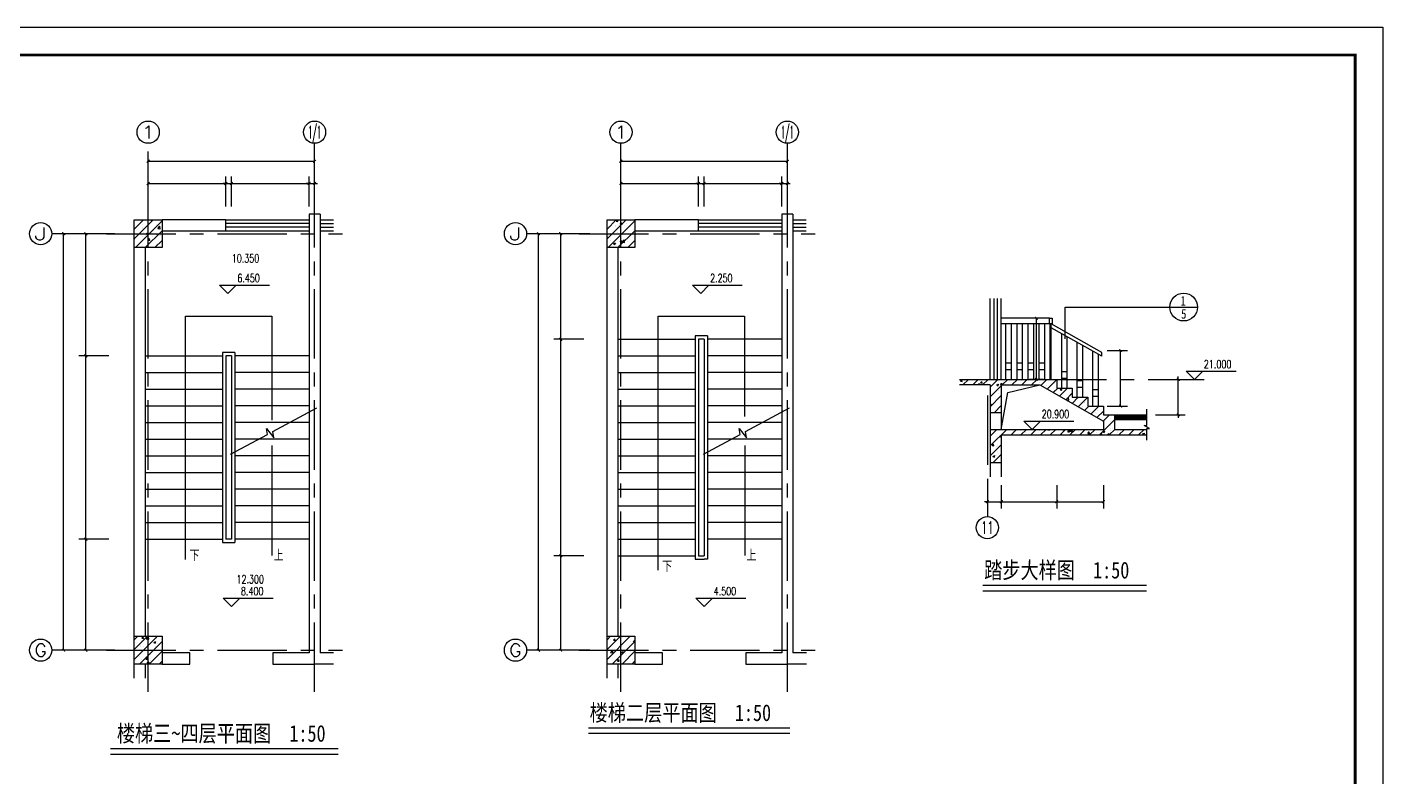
# Model space of a CAD drawing. Extents: x -4968480 to 5598971, y -5343220 to -29066.
# Drawn here: x 287225 to 311662, y -42569 to -29066 of the extents above; entities that cross this region are included whole.
import ezdxf
from ezdxf.enums import TextEntityAlignment as Align

# ---------------------------------------------------------------- set-up
doc = ezdxf.new("R2010")
doc.units = 0
doc.header["$LTSCALE"] = 1000
doc.header["$MEASUREMENT"] = 0
doc.linetypes.add('CENTER', pattern=[2, 1.25, -0.25, 0.25, -0.25])
doc.layers.get('0').update_dxf_attribs({"linetype": 'CONTINUOUS'})
for name, color, linetype in [('AXIS', 3, 'CONTINUOUS'), ('AXIS_TEXT', 7, 'CONTINUOUS'), ('DOTE', 1, 'CENTER'), ('PUB_DIM', 3, 'CONTINUOUS'), ('PUB_TEXT', 7, 'CONTINUOUS'), ('S_STAIR', 2, 'CONTINUOUS'), ('WALL', 2, 'CONTINUOUS'), ('WINDOW', 4, 'CONTINUOUS')]:
    doc.layers.add(name, color=color, linetype=linetype)
doc.styles.add('-宋体', font='', dxfattribs={"width": 0.8})
doc.styles.add('_TCH_AXIS', font='COMPLEX', dxfattribs={"bigfont": 'GBCBIG'})
doc.styles.add('_TCH_DIM', font='SIMPLEX', dxfattribs={"bigfont": 'GBCBIG'})
doc.styles.get('-宋体').set_extended_font_data('SimSun')

# ---------------------------------------------------------------- blocks, each defined once
blk = doc.blocks.new('_ArchTick')
at = {"color": 0, "linetype": 'ByBlock', "const_width": 0.4}
blk.add_lwpolyline([(-0.5, -0.5), (0.5, 0.5)], dxfattribs=at)

msp = doc.modelspace()

# ---------------------------------------------------------------- linework, layer by layer
at = {"color": 8}
for p, q in [((289157.2, -32702.2, -24317.3), (289322.4, -32537, -24317.3)), ((289157.2, -32879, -24317.3), (289499.2, -32537, -24317.3)), ((289176, -33037, -24317.3), (289657.2, -32555.8, -24317.3)), ((289191.7, -32545.9, -24317.3), (289191.7, -32545.9, -24317.3)), ((289297.1, -32613, -24317.3), (289297.1, -32613, -24317.3)), ((289297.7, -32686, -24317.3), (289297.7, -32686, -24317.3)), ((289309.6, -32674.2, -24317.3), (289309.6, -32674.2, -24317.3)), ((289352.7, -33037, -24317.3), (289657.2, -32732.5, -24317.3)), ((289458.6, -32557.1, -24317.3), (289458.6, -32557.1, -24317.3)), ((289562.1, -32642.2, -24317.3), (289562.1, -32642.2, -24317.3)), ((289564, -32624.3, -24317.3), (289564, -32624.3, -24317.3)), ((289579.5, -32690.7, -24317.3), (289618.4, -32650.1, -24317.3)), ((289579.5, -32690.7, -24317.3), (289623.9, -32697.6, -24317.3)), ((289607.4, -32719.5, -24317.3), (289607.4, -32719.5, -24317.3)), ((289613.5, -32644.4, -24317.3), (289613.5, -32644.4, -24317.3)), ((289623.9, -32697.8, -24317.3), (289618.4, -32650.3, -24317.3)), ((297678.1, -32702.5, -24317.3), (297843.6, -32537, -24317.3)), ((297678.1, -32879.3, -24317.3), (298020.4, -32537, -24317.3)), ((297697.2, -33037, -24317.3), (298178.1, -32556.1, -24317.3)), ((297703.9, -32658.5, -24317.3), (297703.9, -32658.5, -24317.3)), ((297742.1, -32648.8, -24317.3), (297742.1, -32648.8, -24317.3)), ((297826.6, -32641.9, -24317.3), (297826.6, -32641.9, -24317.3)), ((297839.2, -32647.8, -24317.3), (297839.2, -32647.8, -24317.3)), ((297843, -32562.3, -24317.3), (297864.2, -32537, -24317.3)), ((297843, -32562.3, -24317.3), (297872.9, -32564.9, -24317.3)), ((297872.9, -32565.2, -24317.3), (297867.7, -32537, -24317.3)), ((297874, -33037, -24317.3), (298178.1, -32732.9, -24317.3)), ((297916.4, -32603, -24317.3), (297951.4, -32589.6, -24317.3)), ((297916.4, -32603, -24317.3), (297941.3, -32619.8, -24317.3)), ((297941.3, -32620, -24317.3), (297951.4, -32589.8, -24317.3)), ((297951.8, -32625.4, -24317.3), (297951.8, -32625.4, -24317.3)), ((297963.6, -32621, -24317.3), (297963.6, -32621, -24317.3)), ((298033.6, -32598.7, -24317.3), (298033.6, -32598.7, -24317.3)), ((298106.1, -32659, -24317.3), (298106.1, -32659, -24317.3)), ((298141.2, -32600.5, -24317.3), (298141.2, -32600.5, -24317.3)), ((298153.5, -32708.5, -24317.3), (298153.5, -32708.5, -24317.3)), ((289166.2, -32883.2, -24317.3), (289166.2, -32883.2, -24317.3)), ((289303.5, -32840.7, -24317.3), (289303.5, -32840.7, -24317.3)), ((289315.8, -32769.6, -24317.3), (289315.8, -32769.6, -24317.3)), ((289359.1, -32811.3, -24317.3), (289359.1, -32811.3, -24317.3)), ((289367.4, -32786.3, -24317.3), (289402.4, -32772.9, -24317.3)), ((289367.4, -32786.3, -24317.3), (289392.3, -32803.1, -24317.3)), ((289392.3, -32803.3, -24317.3), (289402.4, -32773.1, -24317.3)), ((289409.7, -32903.1, -24317.3), (289433.8, -32874.4, -24317.3)), ((289409.7, -32903.1, -24317.3), (289439.6, -32905.7, -24317.3)), ((289439.6, -32905.9, -24317.3), (289433.8, -32874.6, -24317.3)), ((289435.6, -32879.3, -24317.3), (289435.6, -32879.3, -24317.3)), ((289482, -32841.6, -24317.3), (289482, -32841.6, -24317.3)), ((289529.5, -33037, -24317.3), (289657.2, -32909.3, -24317.3)), ((289550, -32975.1, -24317.3), (289550, -32975.1, -24317.3)), ((289556, -32808.7, -24317.3), (289556, -32808.7, -24317.3)), ((289607.1, -32825.1, -24317.3), (289607.1, -32825.1, -24317.3)), ((289626, -32822.6, -24317.3), (289626, -32822.6, -24317.3)), ((297695.1, -32839.1, -24317.3), (297695.1, -32839.1, -24317.3)), ((297697.8, -32824.9, -24317.3), (297697.8, -32824.9, -24317.3)), ((297741.8, -32903.3, -24317.3), (297741.8, -32903.3, -24317.3)), ((297761.2, -32983.6, -24317.3), (297761.2, -32983.6, -24317.3)), ((297794.8, -32965.6, -24317.3), (297829.8, -32952.2, -24317.3)), ((297794.8, -32965.6, -24317.3), (297819.6, -32982.4, -24317.3)), ((297819.6, -32982.6, -24317.3), (297829.7, -32952.4, -24317.3)), ((297820.3, -32822.6, -24317.3), (297820.3, -32822.6, -24317.3)), ((297847.2, -32970.4, -24317.3), (297847.2, -32970.4, -24317.3)), ((297861.9, -32758.6, -24317.3), (297861.9, -32758.6, -24317.3)), ((297912.4, -32938.4, -24317.3), (297936.5, -32909.7, -24317.3)), ((297912.4, -32938.4, -24317.3), (297942.3, -32941, -24317.3)), ((297942.3, -32941.3, -24317.3), (297936.5, -32909.9, -24317.3)), ((297946.2, -32935.8, -24317.3), (297985.1, -32895.3, -24317.3)), ((297946.2, -32935.8, -24317.3), (297990.6, -32942.7, -24317.3)), ((297951.4, -32953.9, -24317.3), (297951.4, -32953.9, -24317.3)), ((297957.5, -32787.4, -24317.3), (297957.5, -32787.4, -24317.3)), ((297990.6, -32942.9, -24317.3), (297985.1, -32895.4, -24317.3)), ((298008.7, -32914.5, -24317.3), (298008.7, -32914.5, -24317.3)), ((298009.6, -32797.7, -24317.3), (298009.6, -32797.7, -24317.3)), ((298050.7, -33037, -24317.3), (298178.1, -32909.6, -24317.3)), ((298052.8, -32933.5, -24317.3), (298052.8, -32933.5, -24317.3)), ((298114.1, -32981.7, -24317.3), (298114.1, -32981.7, -24317.3)), ((289297.4, -33007.1, -24317.3), (289297.4, -33007.1, -24317.3)), ((289475.6, -33022.3, -24317.3), (289475.6, -33022.3, -24317.3)), ((297688.7, -33019.8, -24317.3), (297688.7, -33019.8, -24317.3)), ((297691.7, -32991.4, -24317.3), (297691.7, -32991.4, -24317.3)), ((297878.1, -32994.9, -24317.3), (297878.1, -32994.9, -24317.3)), ((304050.9, -35443.8), (304075, -35415.1)), ((304080.8, -35446.7), (304075, -35415.3)), ((304092.3, -35509.9), (304192.3, -35409.9)), ((304128.6, -35431.8), (304128.6, -35431.8)), ((304138.2, -35412.2), (304138.2, -35412.2)), ((304269.1, -35509.9), (304369.1, -35409.9)), ((304405.1, -35423.5), (304405.1, -35423.5)), ((304445.8, -35509.9), (304545.8, -35409.9)), ((304584, -35548.5), (304722.6, -35409.9)), ((304799.4, -35509.9), (304899.4, -35409.9)), ((304976.2, -35509.9), (305076.2, -35409.9)), ((305153, -35509.9), (305253, -35409.9)), ((305329.7, -35509.9), (305429.7, -35409.9)), ((305495.9, -35520.5), (305606.5, -35409.9)), ((305608.4, -35584.7), (305783.3, -35409.9)), ((304050.9, -35443.8), (304080.8, -35446.4)), ((304371.6, -35509.9), (304393.5, -35487)), ((304396.2, -35509.9), (304393.5, -35487.2)), ((304409.6, -35475.2), (304433.7, -35446.5)), ((304409.6, -35475.2), (304439.5, -35477.8)), ((304439.4, -35478.1), (304433.6, -35446.7)), ((304487.4, -35477.9), (304487.4, -35477.9)), ((304540, -35491.5), (304540, -35491.5)), ((304584, -35725.3), (304784, -35525.3)), ((304672, -35434.8), (304672, -35434.8)), ((304700.7, -35507.5), (304735.7, -35494)), ((304700.7, -35507.5), (304725.6, -35524.2)), ((304712.4, -35490.8), (304712.4, -35490.8)), ((304725.6, -35524.5), (304735.7, -35494.3)), ((304731, -35666.5), (304731, -35666.5)), ((304733.9, -35612.3), (304733.9, -35612.3)), ((304740, -35445.8), (304740, -35445.8)), ((304768.2, -35506.6), (304792.3, -35477.8)), ((304768.2, -35506.6), (304798.1, -35509.2)), ((304798.1, -35509.4), (304792.3, -35478.1)), ((304831.6, -35441.5), (304831.6, -35441.5)), ((304938.9, -35446.1), (304938.9, -35446.1)), ((305028.2, -35449.2), (305028.2, -35449.2)), ((305150.4, -35509.9), (305150.9, -35509.2)), ((305151, -35509.9), (305150.9, -35509.5)), ((305153.4, -35432.7), (305153.4, -35432.7)), ((305205.8, -35457.4), (305205.8, -35457.4)), ((305472.7, -35468.6), (305472.7, -35468.6)), ((305502.8, -35507.6), (305502.8, -35507.6)), ((305605.8, -35516.3), (305605.8, -35516.3)), ((305652.2, -35547), (305652.2, -35547)), ((305720.9, -35649), (305800.1, -35569.9)), ((305739.6, -35479.9), (305739.6, -35479.9)), ((305756.4, -35636.5), (305756.4, -35636.5)), ((305762.5, -35470.1), (305762.5, -35470.1)), ((305833.4, -35713.3), (305976.8, -35569.9)), ((305844.1, -35600.7), (305868.2, -35572)), ((305844.1, -35600.7), (305874, -35603.3)), ((305873.9, -35603.6), (305868.2, -35572.2)), ((305945.9, -35777.6), (306064, -35659.5)), ((306013.2, -35601.3), (306013.2, -35601.3)), ((304584, -35902.1), (304784, -35702.1)), ((304584, -35868.2), (304614.1, -35856.6)), ((304584, -35873.3), (304603.9, -35886.8)), ((304603.9, -35887.1), (304614, -35856.8)), ((304653, -36009.9), (304784, -35878.9)), ((304680.1, -35757.5), (304680.1, -35757.5)), ((304727.8, -35778.7), (304727.8, -35778.7)), ((304765.2, -35843.6), (304765.2, -35843.6)), ((305909.2, -35746.7), (305909.2, -35746.7)), ((305955.5, -35775.8), (305994.4, -35735.3)), ((305955.5, -35775.8), (305999.9, -35782.7)), ((305999.9, -35782.9), (305994.4, -35735.4)), ((306007.1, -35767.8), (306007.1, -35767.8)), ((306014.6, -35813.8), (306014.6, -35813.8)), ((306025.8, -35677.7), (306025.8, -35677.7)), ((306058.4, -35841.9), (306170.4, -35729.9)), ((306170.9, -35906.1), (306344, -35733.1)), ((306176.1, -35758), (306176.1, -35758)), ((306208.8, -35833.5), (306208.8, -35833.5)), ((306253.6, -35902.2), (306253.6, -35902.2)), ((306259.6, -35735.8), (306259.6, -35735.8)), ((306281.5, -35825.1), (306281.5, -35825.1)), ((306283.4, -35970.4), (306363.9, -35889.9)), ((306288.1, -35824.4), (306288.1, -35824.4)), ((306395.9, -36034.7), (306540.7, -35889.9)), ((304710.4, -35964.8), (304710.4, -35964.8)), ((304721.7, -35945.2), (304721.7, -35945.2)), ((304742.1, -35955.7), (304742.1, -35955.7)), ((306393, -35989.1), (306393, -35989.1)), ((306479.1, -35999.3), (306479.1, -35999.3)), ((306507.2, -36031.2), (306507.2, -36031.2)), ((306508.4, -36099), (306624, -35983.4)), ((306518.2, -35972.6), (306518.2, -35972.6)), ((306551, -36409.9), (306824, -36137)), ((306610.4, -36034.7), (306610.4, -36034.7)), ((306620.9, -36163.3), (306734.3, -36049.9)), ((306757.8, -36162.4), (306757.8, -36162.4)), ((304584, -36432.4), (304706.5, -36309.9)), ((304584, -36609.2), (304883.3, -36309.9)), ((304685.1, -36393.8), (304685.1, -36393.8)), ((304960.1, -36409.9), (305060.1, -36309.9)), ((304963.2, -36407), (304963.2, -36407)), ((305000.9, -36352.3), (305000.9, -36352.3)), ((305126, -36335.8), (305126, -36335.8)), ((305136.8, -36409.9), (305236.8, -36309.9)), ((305219.9, -36371.8), (305219.9, -36371.8)), ((305313.6, -36409.9), (305413.6, -36309.9)), ((305315.4, -36310.9), (305315.4, -36310.9)), ((305472.4, -36339.8), (305472.4, -36339.8)), ((305490.4, -36409.9), (305590.4, -36309.9)), ((305550.9, -36312.2), (305550.9, -36312.2)), ((305624.2, -36321.5), (305634, -36309.9)), ((305624.2, -36321.5), (305654.1, -36324.1)), ((305654.1, -36324.4), (305651.4, -36309.9)), ((305667.2, -36409.9), (305767.2, -36309.9)), ((305817.8, -36323.5), (305817.8, -36323.5)), ((305843.9, -36409.9), (305943.9, -36309.9)), ((305875.3, -36397.8), (305875.3, -36397.8)), ((305894.5, -36312.7), (305901.9, -36309.9)), ((305894.5, -36312.7), (305919.4, -36329.5)), ((305919.4, -36329.7), (305926, -36309.9)), ((305982.8, -36352.9), (306006.9, -36324.2)), ((305982.8, -36352.9), (306012.7, -36355.5)), ((306012.7, -36355.7), (306006.9, -36324.4)), ((306020.7, -36409.9), (306120.7, -36309.9)), ((306021.8, -36345.7), (306056.1, -36309.9)), ((306021.8, -36345.7), (306066.2, -36352.6)), ((306066.2, -36352.8), (306061.2, -36309.9)), ((306084.7, -36334.8), (306084.7, -36334.8)), ((306129.9, -36383.5), (306129.9, -36383.5)), ((306166.8, -36347.7), (306166.8, -36347.7)), ((306197.5, -36409.9), (306297.5, -36309.9)), ((306235.3, -36401.6), (306235.3, -36401.6)), ((306255.1, -36367), (306255.1, -36367)), ((306341.5, -36384.3), (306365.6, -36355.5)), ((306341.5, -36384.3), (306371.4, -36386.9)), ((306351.6, -36346.1), (306351.6, -36346.1)), ((306371.3, -36387.1), (306365.5, -36355.8)), ((306374.3, -36409.9), (306474.3, -36309.9)), ((306444.5, -36342.1), (306444.5, -36342.1)), ((306495, -36364.1), (306495, -36364.1)), ((306573.2, -36409.9), (306594.3, -36387.8)), ((306578.2, -36407.4), (306578.2, -36407.4)), ((306596.8, -36409.9), (306594.3, -36388)), ((306613.1, -36352.7), (306648.1, -36339.3)), ((306613.1, -36352.7), (306638, -36369.5)), ((306618.5, -36357.3), (306618.5, -36357.3)), ((306637.9, -36369.8), (306648.1, -36339.5)), ((306704.9, -36409.9), (306724.2, -36386.9)), ((306728.4, -36409.9), (306724.2, -36387.2)), ((306727.8, -36409.9), (306827.8, -36309.9)), ((306750, -36247.6), (306750, -36247.6)), ((306751.7, -36328.9), (306751.7, -36328.9)), ((306760.3, -36300.5), (306760.3, -36300.5)), ((306780, -36301.4), (306780, -36301.4)), ((306869.8, -36357.4), (306869.8, -36357.4)), ((306885.4, -36368.6), (306885.4, -36368.6)), ((306904.6, -36409.9), (307004.6, -36309.9)), ((307046.9, -36312.7), (307046.9, -36312.7)), ((307081.4, -36409.9), (307181.4, -36309.9)), ((307152.3, -36379.9), (307152.3, -36379.9)), ((307258.2, -36409.9), (307358.2, -36309.9)), ((307313.8, -36324), (307313.8, -36324)), ((307331.7, -36392.8), (307366.7, -36379.3)), ((307331.7, -36392.8), (307356.5, -36409.6)), ((307356.5, -36409.8), (307366.6, -36379.6)), ((307384.2, -36398.3), (307384.2, -36398.3)), ((304584, -36786), (304784, -36586)), ((304617.7, -36603.5), (304641.8, -36574.8)), ((304617.7, -36603.5), (304647.6, -36606.1)), ((304647.6, -36606.3), (304641.8, -36575)), ((304697.4, -36611), (304697.4, -36611)), ((304703.5, -36444.5), (304703.5, -36444.5)), ((304708.9, -36598), (304708.9, -36598)), ((304755.9, -36433.9), (304784, -36423.1)), ((304755.9, -36433.9), (304780.7, -36450.7)), ((304780.7, -36450.9), (304784, -36441.2)), ((304634.2, -36796.5), (304669.2, -36783.1)), ((304634.2, -36796.5), (304659.1, -36813.3)), ((304636.8, -36909.9), (304784, -36762.7)), ((304659, -36813.5), (304669.2, -36783.3)), ((304691.3, -36777.4), (304691.3, -36777.4)), ((304714.8, -36732.2), (304714.8, -36732.2)), ((304737.8, -36746.7), (304737.8, -36746.7)), ((289157.2, -40100.1, -24317.3), (289220.3, -40037, -24317.3)), ((289157.2, -40276.8, -24317.3), (289397, -40037, -24317.3)), ((289157.2, -40453.6, -24317.3), (289573.8, -40037, -24317.3)), ((289293.4, -40073.4, -24317.3), (289317.5, -40044.7, -24317.3)), ((289293.4, -40073.4, -24317.3), (289323.2, -40076, -24317.3)), ((289323.2, -40076.3, -24317.3), (289317.4, -40044.9, -24317.3)), ((289374, -40082.8, -24317.3), (289412.9, -40042.2, -24317.3)), ((289418.4, -40089.9, -24317.3), (289412.9, -40042.4, -24317.3)), ((297678.1, -40100.4, -24317.3), (297741.5, -40037, -24317.3)), ((297678.1, -40277.2, -24317.3), (297918.2, -40037, -24317.3)), ((297678.1, -40453.9, -24317.3), (298095, -40037, -24317.3)), ((297752.5, -40045.7, -24317.3), (297752.5, -40045.7, -24317.3)), ((297952.8, -40059.4, -24317.3), (297952.8, -40059.4, -24317.3)), ((298019.4, -40056.9, -24317.3), (298019.4, -40056.9, -24317.3)), ((298036.6, -40048.1, -24317.3), (298036.6, -40048.1, -24317.3)), ((289250.6, -40537, -24317.3), (289657.2, -40130.4, -24317.3)), ((289263.1, -40216, -24317.3), (289263.1, -40216, -24317.3)), ((289272.4, -40209.2, -24317.3), (289272.4, -40209.2, -24317.3)), ((289288.5, -40282.3, -24317.3), (289288.5, -40282.3, -24317.3)), ((289294.6, -40115.9, -24317.3), (289294.6, -40115.9, -24317.3)), ((289318.7, -40219, -24317.3), (289318.7, -40219, -24317.3)), ((289374, -40082.8, -24317.3), (289418.5, -40089.7, -24317.3)), ((289388.2, -40199.5, -24317.3), (289388.2, -40199.5, -24317.3)), ((289427.4, -40537, -24317.3), (289657.2, -40307.2, -24317.3)), ((289510.1, -40146.7, -24317.3), (289545.1, -40133.2, -24317.3)), ((289510.1, -40146.7, -24317.3), (289535, -40163.4, -24317.3)), ((289534.9, -40163.7, -24317.3), (289545.1, -40133.5, -24317.3)), ((289539.3, -40220.5, -24317.3), (289539.3, -40220.5, -24317.3)), ((289548.2, -40244.8, -24317.3), (289548.2, -40244.8, -24317.3)), ((289554.3, -40078.4, -24317.3), (289554.3, -40078.4, -24317.3)), ((289577.6, -40174.6, -24317.3), (289577.6, -40174.6, -24317.3)), ((289610.3, -40168.9, -24317.3), (289610.3, -40168.9, -24317.3)), ((289652, -40104.8, -24317.3), (289657.2, -40098.5, -24317.3)), ((289652, -40104.8, -24317.3), (289657.2, -40105.3, -24317.3)), ((297690, -40261.1, -24317.3), (297690, -40261.1, -24317.3)), ((297696.1, -40094.6, -24317.3), (297696.1, -40094.6, -24317.3)), ((297740.7, -40328, -24317.3), (297779.6, -40287.4, -24317.3)), ((297745, -40098.2, -24317.3), (297745, -40098.2, -24317.3)), ((297771.8, -40537, -24317.3), (298178.1, -40130.7, -24317.3)), ((297785.1, -40335.1, -24317.3), (297779.6, -40287.6, -24317.3)), ((297790.7, -40172.1, -24317.3), (297790.7, -40172.1, -24317.3)), ((297796, -40108.7, -24317.3), (297820.1, -40080, -24317.3)), ((297796, -40108.7, -24317.3), (297825.9, -40111.4, -24317.3)), ((297825.9, -40111.6, -24317.3), (297820.1, -40080.2, -24317.3)), ((297922, -40312.4, -24317.3), (297922, -40312.4, -24317.3)), ((297937.4, -40326, -24317.3), (297972.4, -40312.5, -24317.3)), ((297946.7, -40225.9, -24317.3), (297946.7, -40225.9, -24317.3)), ((297948.6, -40537, -24317.3), (298178.1, -40307.5, -24317.3)), ((297962.2, -40343, -24317.3), (297972.4, -40312.8, -24317.3)), ((298100.1, -40311.2, -24317.3), (298100.1, -40311.2, -24317.3)), ((298106.5, -40130.5, -24317.3), (298106.5, -40130.5, -24317.3)), ((298154.6, -40140.1, -24317.3), (298178.1, -40112.1, -24317.3)), ((298154.6, -40140.1, -24317.3), (298178.1, -40142.2, -24317.3)), ((289175.1, -40464.7, -24317.3), (289175.1, -40464.7, -24317.3)), ((289256.7, -40396.7, -24317.3), (289256.7, -40396.7, -24317.3)), ((289280.5, -40531.9, -24317.3), (289280.5, -40531.9, -24317.3)), ((289282.4, -40448.8, -24317.3), (289282.4, -40448.8, -24317.3)), ((289298.1, -40517.3, -24317.3), (289298.1, -40517.3, -24317.3)), ((289362.7, -40449.5, -24317.3), (289386.8, -40420.8, -24317.3)), ((289362.7, -40449.5, -24317.3), (289392.6, -40452.1, -24317.3)), ((289392.6, -40452.4, -24317.3), (289386.8, -40421, -24317.3)), ((289388.4, -40509.2, -24317.3), (289423.4, -40495.8, -24317.3)), ((289388.4, -40509.2, -24317.3), (289413.3, -40526, -24317.3)), ((289413.3, -40526.2, -24317.3), (289423.4, -40496, -24317.3)), ((289442, -40476, -24317.3), (289442, -40476, -24317.3)), ((289446.1, -40371.8, -24317.3), (289446.1, -40371.8, -24317.3)), ((289542.1, -40411.3, -24317.3), (289542.1, -40411.3, -24317.3)), ((289589.7, -40467.3, -24317.3), (289589.7, -40467.3, -24317.3)), ((289604.1, -40537, -24317.3), (289657.2, -40483.9, -24317.3)), ((289630.3, -40527.4, -24317.3), (289630.3, -40527.4, -24317.3)), ((297683.9, -40427.5, -24317.3), (297683.9, -40427.5, -24317.3)), ((297724.4, -40396.5, -24317.3), (297724.4, -40396.5, -24317.3)), ((297740.7, -40328, -24317.3), (297785.2, -40334.9, -24317.3)), ((297760.5, -40368.3, -24317.3), (297760.5, -40368.3, -24317.3)), ((297843.4, -40524.9, -24317.3), (297843.4, -40524.9, -24317.3)), ((297844.2, -40506.3, -24317.3), (297844.2, -40506.3, -24317.3)), ((297865.4, -40484.8, -24317.3), (297889.5, -40456.1, -24317.3)), ((297865.4, -40484.8, -24317.3), (297895.3, -40487.5, -24317.3)), ((297895.2, -40487.7, -24317.3), (297889.5, -40456.3, -24317.3)), ((297937.4, -40326, -24317.3), (297962.3, -40342.7, -24317.3)), ((297940.6, -40392.3, -24317.3), (297940.6, -40392.3, -24317.3)), ((297968.6, -40508.4, -24317.3), (297968.6, -40508.4, -24317.3)), ((297975, -40327.7, -24317.3), (297975, -40327.7, -24317.3)), ((298016, -40346.5, -24317.3), (298016, -40346.5, -24317.3)), ((298027.4, -40379.6, -24317.3), (298027.4, -40379.6, -24317.3)), ((298125.4, -40537, -24317.3), (298178.1, -40484.3, -24317.3)), ((298135.8, -40456.3, -24317.3), (298135.8, -40456.3, -24317.3)), ((298158, -40483.5, -24317.3), (298158, -40483.5, -24317.3))]:
    msp.add_line(p, q, dxfattribs=at)
for p, q in [((290807.2, -32537, -24317.3), (292307.2, -32537, -24317.3)), ((292307.2, -32603.7, -24317.3), (290807.2, -32603.7, -24317.3)), ((292307.2, -32670.4, -24317.3), (290807.2, -32670.4, -24317.3)), ((290807.2, -32737, -24317.3), (292307.2, -32737, -24317.3)), ((299328.1, -32537, -24317.3), (300828.1, -32537, -24317.3)), ((300828.1, -32603.7, -24317.3), (299328.1, -32603.7, -24317.3)), ((300828.1, -32670.4, -24317.3), (299328.1, -32670.4, -24317.3)), ((299328.1, -32737, -24317.3), (300828.1, -32737, -24317.3)), ((305934.4, -34680.2), (305934.4, -34108.6)), ((305934.4, -34108.6), (308320.2, -34108.6)), ((297878.1, -34687, -24317.3), (299268.1, -34687, -24317.3)), ((299268.1, -34627, -24317.3), (299268.1, -38647, -24317.3)), ((299488.1, -34627, -24317.3), (299268.1, -34627, -24317.3)), ((299328.1, -34687, -24317.3), (299328.1, -38587, -24317.3)), ((299428.1, -34687, -24317.3), (299328.1, -34687, -24317.3)), ((299428.1, -34687, -24317.3), (299428.1, -38587, -24317.3)), ((299488.1, -34627, -24317.3), (299488.1, -38647, -24317.3)), ((300828.1, -34687, -24317.3), (299488.1, -34687, -24317.3)), ((290747.2, -34927, -24317.3), (290747.2, -38347, -24317.3)), ((290967.2, -34927, -24317.3), (290747.2, -34927, -24317.3)), ((290967.2, -34927, -24317.3), (290967.2, -38347, -24317.3)), ((289357.2, -34987, -24317.3), (290747.2, -34987, -24317.3)), ((290807.2, -34987, -24317.3), (290807.2, -38287, -24317.3)), ((290907.2, -34987, -24317.3), (290807.2, -34987, -24317.3)), ((290907.2, -34987, -24317.3), (290907.2, -38287, -24317.3)), ((292307.2, -34987, -24317.3), (290967.2, -34987, -24317.3)), ((297878.1, -34987, -24317.3), (299268.1, -34987, -24317.3)), ((300828.1, -34987, -24317.3), (299488.1, -34987, -24317.3)), ((289357.2, -35287, -24317.3), (290747.2, -35287, -24317.3)), ((292307.2, -35287, -24317.3), (290967.2, -35287, -24317.3)), ((297878.1, -35287, -24317.3), (299268.1, -35287, -24317.3)), ((300828.1, -35287, -24317.3), (299488.1, -35287, -24317.3)), ((289357.2, -35587, -24317.3), (290747.2, -35587, -24317.3)), ((292307.2, -35587, -24317.3), (290967.2, -35587, -24317.3)), ((297878.1, -35587, -24317.3), (299268.1, -35587, -24317.3)), ((300828.1, -35587, -24317.3), (299488.1, -35587, -24317.3)), ((304784, -36309.9), (304899.6, -35646.5)), ((304899.6, -35646.5), (305477.4, -35509.9)), ((289357.2, -35887, -24317.3), (290747.2, -35887, -24317.3)), ((292307.2, -35887, -24317.3), (290967.2, -35887, -24317.3)), ((297878.1, -35887, -24317.3), (299268.1, -35887, -24317.3)), ((300828.1, -35887, -24317.3), (299488.1, -35887, -24317.3)), ((306824, -36049.9), (307407.5, -36049.9)), ((306824, -36069.9), (307407.5, -36069.9)), ((306824, -36089.9), (307407.5, -36089.9)), ((306824, -36114.9), (307407.5, -36114.9)), ((306824, -36134.9), (307407.5, -36134.9)), ((307407.5, -36243.6), (307407.5, -35947.3)), ((289357.2, -36187, -24317.3), (290747.2, -36187, -24317.3)), ((292307.2, -36187, -24317.3), (290967.2, -36187, -24317.3)), ((297878.1, -36187, -24317.3), (299268.1, -36187, -24317.3)), ((300828.1, -36187, -24317.3), (299488.1, -36187, -24317.3)), ((307457.5, -36294.5), (307357.5, -36243.6)), ((307357.5, -36243.6), (307407.5, -36243.6)), ((307407.5, -36503.7), (307407.5, -36294.5)), ((307407.5, -36294.5), (307457.5, -36294.5)), ((289357.2, -36487, -24317.3), (290747.2, -36487, -24317.3)), ((292307.2, -36487, -24317.3), (290967.2, -36487, -24317.3)), ((297878.1, -36487, -24317.3), (299268.1, -36487, -24317.3)), ((300828.1, -36487, -24317.3), (299488.1, -36487, -24317.3)), ((289357.2, -36787, -24317.3), (290747.2, -36787, -24317.3)), ((292307.2, -36787, -24317.3), (290967.2, -36787, -24317.3)), ((297878.1, -36787, -24317.3), (299268.1, -36787, -24317.3)), ((300828.1, -36787, -24317.3), (299488.1, -36787, -24317.3)), ((289357.2, -37087, -24317.3), (290747.2, -37087, -24317.3)), ((292307.2, -37087, -24317.3), (290967.2, -37087, -24317.3)), ((297878.1, -37087, -24317.3), (299268.1, -37087, -24317.3)), ((300828.1, -37087, -24317.3), (299488.1, -37087, -24317.3)), ((289357.2, -37387, -24317.3), (290747.2, -37387, -24317.3)), ((292307.2, -37387, -24317.3), (290967.2, -37387, -24317.3)), ((297878.1, -37387, -24317.3), (299268.1, -37387, -24317.3)), ((300828.1, -37387, -24317.3), (299488.1, -37387, -24317.3)), ((289357.2, -37687, -24317.3), (290747.2, -37687, -24317.3)), ((292307.2, -37687, -24317.3), (290967.2, -37687, -24317.3)), ((297878.1, -37687, -24317.3), (299268.1, -37687, -24317.3)), ((300828.1, -37687, -24317.3), (299488.1, -37687, -24317.3)), ((289357.2, -37987, -24317.3), (290747.2, -37987, -24317.3)), ((292307.2, -37987, -24317.3), (290967.2, -37987, -24317.3)), ((297878.1, -37987, -24317.3), (299268.1, -37987, -24317.3)), ((300828.1, -37987, -24317.3), (299488.1, -37987, -24317.3)), ((289357.2, -38287, -24317.3), (290747.2, -38287, -24317.3)), ((290747.2, -38347, -24317.3), (290967.2, -38347, -24317.3)), ((290907.2, -38287, -24317.3), (290807.2, -38287, -24317.3)), ((292307.2, -38287, -24317.3), (290967.2, -38287, -24317.3)), ((297878.1, -38287, -24317.3), (299268.1, -38287, -24317.3)), ((300828.1, -38287, -24317.3), (299488.1, -38287, -24317.3)), ((297878.1, -38587, -24317.3), (299268.1, -38587, -24317.3)), ((299328.1, -38587, -24317.3), (299428.1, -38587, -24317.3)), ((299268.1, -38647, -24317.3), (299428.1, -38647, -24317.3)), ((299488.1, -38647, -24317.3), (299428.1, -38647, -24317.3)), ((304453.1, -39118.6), (307402.2, -39118.6)), ((304453.1, -39218.6), (307402.2, -39218.6)), ((297342.2, -41684.7), (300970.2, -41684.7)), ((297342.2, -41784.7), (300970.2, -41784.7)), ((288728, -42057.3), (292832.6, -42057.3)), ((288728, -42157.3), (292832.6, -42157.3))]:
    msp.add_line(p, q)
at = {"color": 3}
for p, q in [((305650.3, -34309.9), (304784, -34309.9)), ((305650.3, -34409.9), (304784, -34409.9)), ((304868, -35409.9), (304868, -34409.9)), ((304968, -35409.9), (304968, -34409.9)), ((305067.8, -35409.9), (305067.8, -34409.9)), ((305167.8, -35409.9), (305167.8, -34409.9)), ((305267.6, -35409.9), (305267.6, -34409.9)), ((305367.6, -35409.9), (305367.6, -34409.9)), ((305467.5, -35409.9), (305467.5, -34409.9)), ((305567.5, -35409.9), (305567.5, -34409.9)), ((305650.3, -34309.9), (305700.3, -34309.9)), ((305650.3, -34409.9), (305650.3, -34309.9)), ((305700.3, -34409.9), (305650.3, -34409.9)), ((305667.3, -35409.9), (305667.3, -34409.9)), ((305683.3, -35409.9), (305683.3, -34409.9)), ((306594.1, -34923.7), (305683.3, -34409.9)), ((305700.3, -34309.9), (305700.3, -34409.9)), ((306594.1, -34992.6), (305683.3, -34478.8)), ((305874.1, -35569.9), (305874.1, -34586.4)), ((305974.1, -35569.9), (305974.1, -34642.8)), ((306154.1, -35729.9), (306154.1, -34744.4)), ((306254.1, -35729.9), (306254.1, -34800.8)), ((306434.1, -35889.9), (306434.1, -34902.3)), ((306594.1, -34992.6), (306594.1, -34923.7)), ((304868, -35109.9), (304968, -35109.9)), ((305067.8, -35109.9), (305167.8, -35109.9)), ((305267.6, -35109.9), (305367.6, -35109.9)), ((305467.5, -35109.9), (305567.5, -35109.9)), ((306534.1, -35889.9), (306534.1, -34958.8)), ((304868, -35229.9), (304968, -35229.9)), ((305067.8, -35229.9), (305167.8, -35229.9)), ((305267.6, -35229.9), (305367.6, -35229.9)), ((305467.5, -35229.9), (305567.5, -35229.9)), ((305874.1, -35269.9), (305974.1, -35269.9)), ((305874.1, -35389.9), (305974.1, -35389.9)), ((306154.1, -35429.9), (306254.1, -35429.9)), ((306154.1, -35549.9), (306254.1, -35549.9)), ((306434.1, -35589.9), (306534.1, -35589.9)), ((306434.1, -35709.9), (306534.1, -35709.9))]:
    msp.add_line(p, q, dxfattribs=at)
at = {"elevation": -24317.3}
msp.add_lwpolyline([(269611.7, -58766.1), (269611.7, -29066.1), (311661.7, -29066.1), (311661.7, -58766.1)], close=True, dxfattribs=at)
at = {"const_width": 50, "elevation": -24317.3}
msp.add_lwpolyline([(270861.7, -58266.1), (311161.7, -58266.1), (311161.7, -29566.1), (270861.7, -29566.1)], close=True, dxfattribs=at)
msp.add_circle((308070.2, -34108.6), 250)
at = {"layer": 'AXIS'}
for p, q in [((292406.5, -32119.3, -24317.3), (292406.5, -31158.1, -24317.3)), ((297928.1, -32119.3, -24317.3), (297928.1, -31158.1, -24317.3)), ((300928.1, -32119.3, -24317.3), (300928.1, -31158.1, -24317.3)), ((289407.2, -32269.3, -24317.3), (289407.2, -31308.1, -24317.3)), ((288614.1, -32787, -24317.3), (287669.2, -32787, -24317.3)), ((297172.3, -32787, -24317.3), (296227.4, -32787, -24317.3)), ((304534, -37472.6), (304534, -37880.1)), ((288614.1, -40287, -24317.3), (287669.2, -40287, -24317.3)), ((297172.3, -40287, -24317.3), (296227.4, -40287, -24317.3))]:
    msp.add_line(p, q, dxfattribs=at)
for centre in [(289407.2, -30958.1, -24317.3), (292406.5, -30958.1, -24317.3), (297928.1, -30958.1, -24317.3), (300927.4, -30958.1, -24317.3), (287469.2, -32787, -24317.3), (296027.4, -32787, -24317.3), (304534, -38080.1), (287469.2, -40287, -24317.3), (296027.4, -40287, -24317.3)]:
    msp.add_circle(centre, 200, dxfattribs=at)
at = {"layer": 'DOTE'}
for p, q in [((289407.2, -41037, -24317.3), (289407.2, -32187, -24317.3)), ((292407.2, -41037, -24317.3), (292407.2, -32187, -24317.3)), ((297928.1, -41037, -24317.3), (297928.1, -32187, -24317.3)), ((300928.1, -41037, -24317.3), (300928.1, -32187, -24317.3)), ((288657.2, -32787, -24317.3), (292907.2, -32787, -24317.3)), ((297178.1, -32787, -24317.3), (301428.1, -32787, -24317.3)), ((305429.7, -35409.9), (308265.5, -35409.9)), ((304534, -35702.1), (304534, -37835.8)), ((288657.2, -40287, -24317.3), (292907.2, -40287, -24317.3)), ((297178.1, -40287, -24317.3), (301428.1, -40287, -24317.3))]:
    msp.add_line(p, q, dxfattribs=at)
at = {"layer": 'PUB_DIM'}
for p, q in [((289407.2, -32217.9, -24317.3), (289407.2, -31355.6, -24317.3)), ((289407.2, -31480.6, -24317.3), (292407.2, -31480.6, -24317.3)), ((292407.2, -32217.9, -24317.3), (292407.2, -31355.6, -24317.3)), ((297928.1, -32217.9, -24317.3), (297928.1, -31355.6, -24317.3)), ((297928.1, -31480.6, -24317.3), (300928.1, -31480.6, -24317.3)), ((300928.1, -32217.9, -24317.3), (300928.1, -31355.6, -24317.3)), ((289407.2, -32295, -24317.3), (289407.2, -31755.6, -24317.3)), ((290807.2, -32295, -24317.3), (290807.2, -31755.6, -24317.3)), ((290807.2, -32295, -24317.3), (290807.2, -31755.6, -24317.3)), ((290907.2, -32295, -24317.3), (290907.2, -31755.6, -24317.3)), ((290907.2, -32295, -24317.3), (290907.2, -31755.6, -24317.3)), ((292307.2, -32295, -24317.3), (292307.2, -31755.6, -24317.3)), ((292307.2, -32295, -24317.3), (292307.2, -31755.6, -24317.3)), ((292407.2, -32295, -24317.3), (292407.2, -31755.6, -24317.3)), ((297928.1, -32295, -24317.3), (297928.1, -31755.6, -24317.3)), ((299328.1, -32295, -24317.3), (299328.1, -31755.6, -24317.3)), ((299328.1, -32295, -24317.3), (299328.1, -31755.6, -24317.3)), ((299428.1, -32295, -24317.3), (299428.1, -31755.6, -24317.3)), ((299428.1, -32295, -24317.3), (299428.1, -31755.6, -24317.3)), ((300828.1, -32295, -24317.3), (300828.1, -31755.6, -24317.3)), ((300828.1, -32295, -24317.3), (300828.1, -31755.6, -24317.3)), ((300928.1, -32295, -24317.3), (300928.1, -31755.6, -24317.3)), ((289407.2, -31880.6, -24317.3), (290807.2, -31880.6, -24317.3)), ((290807.2, -31880.6, -24317.3), (290757.2, -31880.6, -24317.3)), ((290807.2, -31880.6, -24317.3), (290907.2, -31880.6, -24317.3)), ((290907.2, -31880.6, -24317.3), (292307.2, -31880.6, -24317.3)), ((290907.2, -31880.6, -24317.3), (290957.2, -31880.6, -24317.3)), ((292307.2, -31880.6, -24317.3), (292257.2, -31880.6, -24317.3)), ((292307.2, -31880.6, -24317.3), (292407.2, -31880.6, -24317.3)), ((292407.2, -31880.6, -24317.3), (292457.2, -31880.6, -24317.3)), ((297928.1, -31880.6, -24317.3), (299328.1, -31880.6, -24317.3)), ((299328.1, -31880.6, -24317.3), (299278.1, -31880.6, -24317.3)), ((299328.1, -31880.6, -24317.3), (299428.1, -31880.6, -24317.3)), ((299428.1, -31880.6, -24317.3), (299478.1, -31880.6, -24317.3)), ((299428.1, -31880.6, -24317.3), (300828.1, -31880.6, -24317.3)), ((300828.1, -31880.6, -24317.3), (300778.1, -31880.6, -24317.3)), ((300828.1, -31880.6, -24317.3), (300928.1, -31880.6, -24317.3)), ((300928.1, -31880.6, -24317.3), (300978.1, -31880.6, -24317.3)), ((288807.9, -32787, -24317.3), (287759.1, -32787, -24317.3)), ((287884.1, -40287, -24317.3), (287884.1, -32787, -24317.3)), ((288700.9, -32787, -24317.3), (288159.1, -32787, -24317.3)), ((288284.1, -34987, -24317.3), (288284.1, -32787, -24317.3)), ((297366.1, -32787, -24317.3), (296317.4, -32787, -24317.3)), ((296442.4, -40287, -24317.3), (296442.4, -32787, -24317.3)), ((297259.1, -32787, -24317.3), (296717.3, -32787, -24317.3)), ((296842.3, -34687, -24317.3), (296842.3, -32787, -24317.3)), ((290694.7, -33710.5, -24317.3), (291594.7, -33710.5, -24317.3)), ((290844.7, -33860.5, -24317.3), (290694.7, -33710.5, -24317.3)), ((290844.7, -33860.5, -24317.3), (290994.7, -33710.5, -24317.3)), ((299365.5, -33860.5, -24317.3), (299215.5, -33710.5, -24317.3)), ((299215.5, -33710.5, -24317.3), (300115.5, -33710.5, -24317.3)), ((299365.5, -33860.5, -24317.3), (299515.5, -33710.5, -24317.3)), ((290077.2, -38653.5, -24317.3), (290077.2, -34269.8, -24317.3)), ((290077.2, -34269.8, -24317.3), (291637.2, -34269.8, -24317.3)), ((291637.2, -34269.8, -24317.3), (291637.2, -35996.9, -24317.3)), ((298598.1, -38848.1, -24317.3), (298598.1, -34269.8, -24317.3)), ((298598.1, -34269.8, -24317.3), (300158.1, -34269.8, -24317.3)), ((300158.1, -34269.8, -24317.3), (300158.1, -35930.6, -24317.3)), ((305545.8, -34309.9), (305293.6, -34309.9)), ((305418.6, -35409.9), (305418.6, -34309.9)), ((297259.1, -34687, -24317.3), (296717.3, -34687, -24317.3)), ((297259.1, -34687), (296717.3, -34687)), ((296842.3, -38587), (296842.3, -34687)), ((306690.7, -34889.9), (307059.7, -34889.9)), ((306934.7, -35889.9), (306934.7, -34889.9)), ((288700.9, -34987, -24317.3), (288159.1, -34987, -24317.3)), ((288700.9, -34987), (288159.1, -34987)), ((288284.1, -38287), (288284.1, -34987)), ((305545.8, -35409.9), (305293.6, -35409.9)), ((307562.6, -35409.9), (308098.2, -35409.9)), ((307973.2, -35409.9), (307973.2, -35359.9)), ((307973.2, -36049.9), (307973.2, -35409.9)), ((308115.5, -35259.9), (309015.5, -35259.9)), ((308265.5, -35409.9), (308115.5, -35259.9)), ((308160, -35409.9), (308441.4, -35409.9)), ((308265.5, -35409.9), (308415.5, -35259.9)), ((306690.7, -35889.9), (307059.7, -35889.9)), ((291637.2, -35996.9, -24317.3), (291637.2, -36146.9, -24317.3)), ((291654.3, -36349.9, -24317.3), (292447.6, -35923, -24317.3)), ((300158.1, -35930.6, -24317.3), (300158.1, -36080.6, -24317.3)), ((300175.2, -36349.9, -24317.3), (300968.5, -35923, -24317.3)), ((305192.3, -36159.9), (306092.3, -36159.9)), ((305342.3, -36309.9), (305192.3, -36159.9)), ((305342.3, -36309.9), (305492.3, -36159.9)), ((307562.6, -36049.9), (308098.2, -36049.9)), ((307973.2, -36049.9), (307973.2, -36099.9)), ((290893.6, -36759.3, -24317.3), (291555.3, -36403.2, -24317.3)), ((291555.3, -36403.2, -24317.3), (291539.1, -36292.6, -24317.3)), ((291539.1, -36292.6, -24317.3), (291671.3, -36460, -24317.3)), ((291671.3, -36460, -24317.3), (291654.3, -36349.9, -24317.3)), ((299414.5, -36759.3, -24317.3), (300076.1, -36403.2, -24317.3)), ((300076.1, -36403.2, -24317.3), (300060, -36292.6, -24317.3)), ((300060, -36292.6, -24317.3), (300192.2, -36460, -24317.3)), ((300192.2, -36460, -24317.3), (300175.2, -36349.9, -24317.3)), ((305236.8, -36309.9), (305518.2, -36309.9)), ((291644.2, -36753.3, -24317.3), (291644.2, -36603.3, -24317.3)), ((300165.1, -36753.3, -24317.3), (300165.1, -36603.3, -24317.3)), ((291644.2, -38583.4, -24317.3), (291644.2, -36753.3, -24317.3)), ((300165.1, -38583.4, -24317.3), (300165.1, -36753.3, -24317.3)), ((304534, -37314), (304534, -37738)), ((304784, -37314), (304784, -37738)), ((304784, -37314), (304784, -37738)), ((305784, -37314), (305784, -37738)), ((305784, -37314), (305784, -37738)), ((306624, -37314), (306624, -37738)), ((304534, -37613), (304484, -37613)), ((304534, -37613), (304784, -37613)), ((304784, -37613), (304834, -37613)), ((304784, -37613), (305784, -37613)), ((305784, -37613), (306624, -37613)), ((288700.9, -38287, -24317.3), (288159.1, -38287, -24317.3)), ((288700.9, -38287), (288159.1, -38287)), ((288284.1, -40287, -24317.3), (288284.1, -38287, -24317.3)), ((297259.1, -38587, -24317.3), (296717.3, -38587, -24317.3)), ((297259.1, -38587), (296717.3, -38587)), ((296842.3, -40287, -24317.3), (296842.3, -38587, -24317.3)), ((290760.4, -39349.2, -24317.3), (291660.4, -39349.2, -24317.3)), ((290910.4, -39499.2, -24317.3), (290760.4, -39349.2, -24317.3)), ((290910.4, -39499.2, -24317.3), (291060.4, -39349.2, -24317.3)), ((299431.3, -39499.2, -24317.3), (299281.3, -39349.2, -24317.3)), ((299281.3, -39349.2, -24317.3), (300181.3, -39349.2, -24317.3)), ((299431.3, -39499.2, -24317.3), (299581.3, -39349.2, -24317.3)), ((288807.9, -40287, -24317.3), (287759.1, -40287, -24317.3)), ((288700.9, -40287, -24317.3), (288159.1, -40287, -24317.3)), ((297366.1, -40287, -24317.3), (296317.4, -40287, -24317.3)), ((297259.1, -40287, -24317.3), (296717.3, -40287, -24317.3))]:
    msp.add_line(p, q, dxfattribs=at)
at = {"layer": 'S_STAIR'}
for p, q in [((305477.4, -35509.9), (306624, -36165)), ((306624, -36165), (306624, -36309.9)), ((306824, -36049.9), (306824, -36309.9))]:
    msp.add_line(p, q, dxfattribs=at)
at = {"layer": 'WALL'}
for p, q in [((292307.2, -32437, -24317.3), (292307.2, -40337, -24317.3)), ((292507.2, -32437, -24317.3), (292307.2, -32437, -24317.3)), ((292507.2, -32437, -24317.3), (292507.2, -40337, -24317.3)), ((301028.1, -32437, -24317.3), (300828.1, -32437, -24317.3)), ((300828.1, -32437, -24317.3), (300828.1, -40337, -24317.3)), ((301028.1, -32437, -24317.3), (301028.1, -40337, -24317.3)), ((289157.2, -32537, -24317.3), (289657.2, -32537, -24317.3)), ((289157.2, -33037, -24317.3), (289157.2, -32537, -24317.3)), ((290807.2, -32537, -24317.3), (289657.2, -32537, -24317.3)), ((289657.2, -32537, -24317.3), (289657.2, -33037, -24317.3)), ((289657.2, -32737, -24317.3), (290807.2, -32737, -24317.3)), ((290807.2, -32737, -24317.3), (290807.2, -32537, -24317.3)), ((297678.1, -32537, -24317.3), (298178.1, -32537, -24317.3)), ((297678.1, -33037, -24317.3), (297678.1, -32537, -24317.3)), ((299328.1, -32537, -24317.3), (298178.1, -32537, -24317.3)), ((298178.1, -32537, -24317.3), (298178.1, -33037, -24317.3)), ((298178.1, -32737, -24317.3), (299328.1, -32737, -24317.3)), ((299328.1, -32737, -24317.3), (299328.1, -32537, -24317.3)), ((289157.2, -40037, -24317.3), (289157.2, -33037, -24317.3)), ((289657.2, -33037, -24317.3), (289157.2, -33037, -24317.3)), ((289357.2, -40037, -24317.3), (289357.2, -33037, -24317.3)), ((297678.1, -40037, -24317.3), (297678.1, -33037, -24317.3)), ((298178.1, -33037, -24317.3), (297678.1, -33037, -24317.3)), ((297878.1, -40037, -24317.3), (297878.1, -33037, -24317.3)), ((304033.4, -35409.9), (305784, -35409.9)), ((305784, -35409.9), (305784, -35569.9)), ((304584, -35509.9), (304033.4, -35509.9)), ((304584, -35509.9), (304584, -37164)), ((304784, -35509.9), (305477.4, -35509.9)), ((304784, -35509.9), (304784, -36309.9)), ((305784, -35569.9), (306064, -35569.9)), ((306064, -35569.9), (306064, -35729.9)), ((306064, -35729.9), (306344, -35729.9)), ((306344, -35729.9), (306344, -35889.9)), ((306344, -35889.9), (306624, -35889.9)), ((306624, -35889.9), (306624, -36049.9)), ((304784, -36009.9), (304584, -36009.9)), ((306624, -36049.9), (306824, -36049.9)), ((304584, -36309.9), (306624, -36309.9)), ((304784, -36409.9), (307407.5, -36409.9)), ((304784, -36409.9), (304784, -37164)), ((306824, -36309.9), (307407.5, -36309.9)), ((304584, -36909.9), (304784, -36909.9)), ((289157.2, -40037, -24317.3), (289657.2, -40037, -24317.3)), ((289157.2, -40537, -24317.3), (289157.2, -40037, -24317.3)), ((289657.2, -40037, -24317.3), (289657.2, -40537, -24317.3)), ((297678.1, -40037, -24317.3), (298178.1, -40037, -24317.3)), ((297678.1, -40537, -24317.3), (297678.1, -40037, -24317.3)), ((298178.1, -40037, -24317.3), (298178.1, -40537, -24317.3)), ((289157.2, -40793.2, -24317.3), (289157.2, -40537, -24317.3)), ((289657.2, -40537, -24317.3), (289157.2, -40537, -24317.3)), ((289357.2, -40793.2, -24317.3), (289357.2, -40537, -24317.3)), ((290157.2, -40337, -24317.3), (289657.2, -40337, -24317.3)), ((289657.2, -40537, -24317.3), (290157.2, -40537, -24317.3)), ((290157.2, -40537, -24317.3), (290157.2, -40337, -24317.3)), ((292307.2, -40337, -24317.3), (291657.2, -40337, -24317.3)), ((291657.2, -40337, -24317.3), (291657.2, -40537, -24317.3)), ((291657.2, -40537, -24317.3), (292407.2, -40537, -24317.3)), ((292750.6, -40537, -24317.3), (292407.2, -40537, -24317.3)), ((292750.6, -40337, -24317.3), (292507.2, -40337, -24317.3)), ((297678.1, -40793.2, -24317.3), (297678.1, -40537, -24317.3)), ((298178.1, -40537, -24317.3), (297678.1, -40537, -24317.3)), ((297878.1, -40793.2, -24317.3), (297878.1, -40537, -24317.3)), ((298678.1, -40337, -24317.3), (298178.1, -40337, -24317.3)), ((298178.1, -40537, -24317.3), (298678.1, -40537, -24317.3)), ((298678.1, -40537, -24317.3), (298678.1, -40337, -24317.3)), ((300178.1, -40337, -24317.3), (300178.1, -40537, -24317.3)), ((300828.1, -40337, -24317.3), (300178.1, -40337, -24317.3)), ((300178.1, -40537, -24317.3), (300928.1, -40537, -24317.3)), ((301271.5, -40537, -24317.3), (300928.1, -40537, -24317.3)), ((301271.5, -40337, -24317.3), (301028.1, -40337, -24317.3))]:
    msp.add_line(p, q, dxfattribs=at)
at = {"layer": 'WINDOW'}
for p, q in [((292507.2, -32537, -24317.3), (292747.4, -32537, -24317.3)), ((292507.2, -32603.7, -24317.3), (292747.4, -32603.7, -24317.3)), ((292507.2, -32670.4, -24317.3), (292747.4, -32670.4, -24317.3)), ((292507.2, -32737, -24317.3), (292747.4, -32737, -24317.3)), ((301028.1, -32537, -24317.3), (301268.3, -32537, -24317.3)), ((301028.1, -32603.7, -24317.3), (301268.3, -32603.7, -24317.3)), ((301028.1, -32670.4, -24317.3), (301268.3, -32670.4, -24317.3)), ((301028.1, -32737, -24317.3), (301268.3, -32737, -24317.3)), ((304584, -35409.9), (304584, -33954.9)), ((304654, -35409.9), (304654, -33954.9)), ((304714, -35409.9), (304714, -33954.9)), ((304784, -35409.9), (304784, -33954.9))]:
    msp.add_line(p, q, dxfattribs=at)

# ---------------------------------------------------------------- block references
at = {"layer": 'PUB_DIM', "xscale": 50, "yscale": 50, "zscale": 50}
for p, rotation in [((289407.2, -31480.6, -24317.3), 180), ((297928.1, -31480.6, -24317.3), 180), ((289407.2, -31880.6, -24317.3), 180), ((290907.2, -31880.6, -24317.3), 180), ((290907.2, -31880.6, -24317.3), 180), ((292407.2, -31880.6, -24317.3), 180), ((297928.1, -31880.6, -24317.3), 180), ((299428.1, -31880.6, -24317.3), 180), ((299428.1, -31880.6, -24317.3), 180), ((300928.1, -31880.6, -24317.3), 180), ((287884.1, -32787, -24317.3), 90), ((288284.1, -32787, -24317.3), 90), ((296442.4, -32787, -24317.3), 90), ((296842.3, -32787, -24317.3), 90), ((305418.6, -34309.9), 90), ((296842.3, -34687, -24317.3), 270), ((296842.3, -34687), 90), ((306934.7, -34889.9), 90), ((288284.1, -34987, -24317.3), 270), ((288284.1, -34987), 90), ((305418.6, -35409.9), 270), ((307973.2, -35409.9), 270), ((306934.7, -35889.9), 270), ((307973.2, -36049.9), 90), ((304784, -37613), 180), ((304784, -37613), 180), ((305784, -37613), 180), ((288284.1, -38287, -24317.3), 90), ((288284.1, -38287), 270), ((296842.3, -38587, -24317.3), 90), ((296842.3, -38587), 270), ((287884.1, -40287, -24317.3), 270), ((288284.1, -40287, -24317.3), 270), ((296442.4, -40287, -24317.3), 270), ((296842.3, -40287, -24317.3), 270)]:
    msp.add_blockref('_ArchTick', p, dxfattribs=dict(at, rotation=rotation))
for p in [(292407.2, -31480.6, -24317.3), (300928.1, -31480.6, -24317.3), (290807.2, -31880.6, -24317.3), (290807.2, -31880.6, -24317.3), (292307.2, -31880.6, -24317.3), (292307.2, -31880.6, -24317.3), (299328.1, -31880.6, -24317.3), (299328.1, -31880.6, -24317.3), (300828.1, -31880.6, -24317.3), (300828.1, -31880.6, -24317.3), (304534, -37613), (305784, -37613), (306624, -37613)]:
    msp.add_blockref('_ArchTick', p, dxfattribs=at)

# ---------------------------------------------------------------- texts
at = {"style": '-宋体', "width": 0.8}
for s, height, p in [('1', 175, (308013.9, -34083.5)), ('5', 175, (308025.6, -34317.1)), ('踏步大样图  1:50', 300, (304475, -38995.5)), ('楼梯二层平面图  1:50', 300, (297364.1, -41563.2)), ('楼梯三~四层平面图  1:50', 300, (288843.3, -41935.8))]:
    msp.add_text(s, height=height, dxfattribs=at).set_placement(p)
at = {"layer": 'AXIS_TEXT', "style": '_TCH_AXIS'}
for s, height, width, p, p2 in [('1', 226.3, 2.333333, (289294.1, -31071.2, -24317.3), (289520.4, -31071.2, -24317.3)), ('1/1', 226.27, 0.456522, (292293.4, -31071.2, -24317.3), (292519.7, -31071.2, -24317.3)), ('1', 226.3, 2.333333, (297815, -31071.2, -24317.3), (298041.3, -31071.2, -24317.3)), ('1/1', 226.27, 0.456522, (300814.3, -31071.2, -24317.3), (301040.6, -31071.2, -24317.3)), ('J', 226.3, 1.909091, (287356, -32900.2, -24317.3), (287582.3, -32900.2, -24317.3)), ('J', 226.3, 1.909091, (295914.2, -32900.2, -24317.3), (296140.5, -32900.2, -24317.3)), ('11', 226.27, 0.875, (304420.8, -38193.2), (304647.1, -38193.2)), ('G', 226.3, 1.166667, (287356, -40400.2, -24317.3), (287582.3, -40400.2, -24317.3)), ('G', 226.3, 1.166667, (295914.2, -40400.2, -24317.3), (296140.5, -40400.2, -24317.3))]:
    msp.add_text(s, height=height, dxfattribs=dict(at, width=width)).set_placement(p, p2, align=Align.FIT)
at = {"layer": 'PUB_TEXT', "style": '_TCH_DIM', "width": 0.705882}
for s, p in [('10.350', (290914.9, -33305.3, -24317.3)), ('6.450', (291014.7, -33660.5, -24317.3)), ('2.250', (299535.5, -33660.5, -24317.3)), ('21.000', (308435.5, -35209.9)), ('20.900', (305512.3, -36109.9)), ('12.300', (290999.7, -39084.1, -24317.3)), ('8.400', (291080.4, -39299.2, -24317.3)), ('4.500', (299601.3, -39299.2, -24317.3))]:
    msp.add_text(s, height=148.75, dxfattribs=at).set_placement(p)
at = {"layer": 'PUB_TEXT', "style": '_TCH_DIM'}
for s, p in [('下', (290151, -38682.7, -24317.3)), ('上', (291669.5, -38678.4, -24317.3)), ('上', (300190.4, -38678.4, -24317.3)), ('下', (298671.9, -38877.3, -24317.3))]:
    msp.add_text(s, height=200, dxfattribs=at).set_placement(p)

doc.saveas('drawing.dxf')
